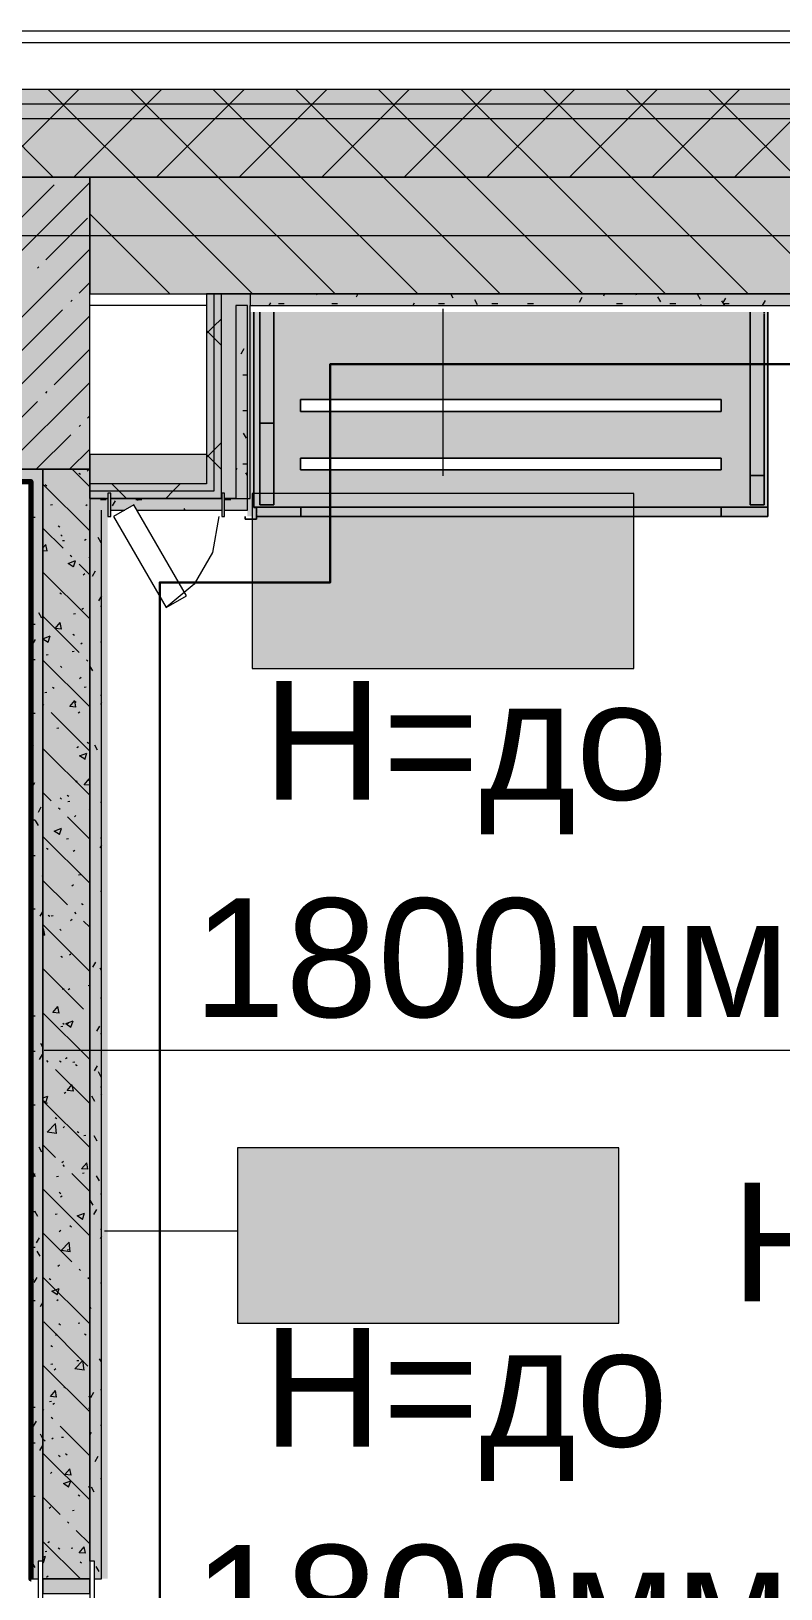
# Model space of a CAD drawing. Header units: millimetres. Extents: x -3817 to 677485, y -22715 to 103890.
# Drawn here: x 408333 to 409616, y 26602 to 29269 of the extents above; entities that cross this region are included whole.
import ezdxf

# ---------------------------------------------------------------- set-up
doc = ezdxf.new("R2010")
doc.units = ezdxf.units.MM
doc.layers.add('PDF _Геометрия', color=7, linetype='Continuous', true_color=0x1d1d1d)
doc.layers.add('PDF _Сплошная заливка', color=7, linetype='Continuous', true_color=0xffffff)
doc.layers.add('PDF _Текст', color=7, linetype='Continuous')
doc.styles.add('PDF GOST-Common', font='arial.ttf')

msp = doc.modelspace()

# ---------------------------------------------------------------- hatches: boundary and pattern name
at = {"layer": 'PDF _Сплошная заливка', "transparency": 33554559}
h = msp.add_hatch(color=256, dxfattribs=at)
h.paths.add_polyline_path([(412423.6, 29119), (412423.6, 29169), (407632.9, 29169), (407632.9, 29119), (412021.4, 29119)], flags=0)
h.paths.add_polyline_path([(405132.9, 29119), (405132.9, 29169), (403622.9, 29169), (403622.9, 29119), (404519.5, 29119)], flags=0)
h.paths.add_polyline_path([(401518.8, 29119), (401522.9, 29119), (401522.9, 29169), (396142.9, 29169), (396142.9, 29119), (400768.6, 29119)], flags=0)
h.paths.add_polyline_path([(392238.1, 29119), (392542.9, 29119), (392542.9, 29169), (391462.9, 29169), (391462.9, 29119)], flags=0)
h.paths.add_polyline_path([(383514.3, 29119), (384442.9, 29119), (384442.9, 29169), (383192.8, 29169), (383192.8, 29119)], flags=0)
h.paths.add_polyline_path([(393442.9, 29119), (395242.9, 29119), (395242.9, 29169), (393442.9, 29169)], flags=0)
h.paths.add_polyline_path([(388322.9, 29119), (388322.9, 29169), (387142.9, 29169), (387142.9, 29119), (388038.1, 29119)], flags=0)
h.paths.add_polyline_path([(376943.2, 29119), (378043.1, 29119), (378043.1, 29169), (376943.2, 29169)], flags=0)
h.paths.add_polyline_path([(376043.2, 29119), (376043.2, 29169), (374789.9, 29169), (374789.9, 29119), (376012.5, 29119)], flags=0)
h.paths.add_polyline_path([(382292.8, 29119), (382292.8, 29169), (381143.1, 29169), (381143.1, 29119), (382013.9, 29119)], flags=0)
h.paths.add_polyline_path([(371511.3, 29119), (371689.9, 29119), (371689.9, 29169), (369292.9, 29169), (369292.9, 29119), (370011, 29119)], flags=0)
h = msp.add_hatch(color=256, dxfattribs=at)
h.paths.add_polyline_path([(412423.6, 29019), (412423.6, 29119), (407632.9, 29119), (407632.9, 29019), (412021.4, 29019)], flags=0)
h.paths.add_polyline_path([(401322.9, 29019), (401522.9, 29019), (401522.9, 29119), (396142.9, 29119), (396142.9, 29019), (400822.9, 29019)], flags=0)
h.paths.add_polyline_path([(404032.9, 29019), (405132.9, 29019), (405132.9, 29119), (403622.9, 29119), (403622.9, 29019), (403769.4, 29019)], flags=0)
h.paths.add_polyline_path([(394042.9, 29019), (395242.9, 29019), (395242.9, 29119), (393442.9, 29119), (393442.9, 29019), (394016.9, 29019)], flags=0)
h.paths.add_polyline_path([(392542.9, 29019), (392542.9, 29119), (391462.9, 29119), (391462.9, 29019), (392516.6, 29019)], flags=0)
h.paths.add_polyline_path([(388038.1, 29019), (388322.9, 29019), (388322.9, 29119), (387142.9, 29119), (387142.9, 29019), (388015.4, 29019)], flags=0)
h.paths.add_polyline_path([(381143.1, 29019), (382292.8, 29019), (382292.8, 29119), (381143.1, 29119)], flags=0)
h.paths.add_polyline_path([(369342.9, 29019), (371689.9, 29019), (371689.9, 29119), (369342.9, 29119)], flags=0)
h.paths.add_polyline_path([(383514.3, 29019), (384442.9, 29019), (384442.9, 29119), (383192.8, 29119), (383192.8, 29019)], flags=0)
h.paths.add_polyline_path([(377647.7, 29019), (378043.1, 29019), (378043.1, 29119), (376943.2, 29119), (376943.2, 29019), (377512.8, 29019)], flags=0)
h.paths.add_polyline_path([(374789.9, 29019), (376043.2, 29019), (376043.2, 29119), (374789.9, 29119)], flags=0)
h = msp.add_hatch(color=256, dxfattribs=at)
h.paths.add_polyline_path([(411482.9, 28819), (411482.9, 29019), (408432.9, 29019), (408432.9, 28819), (411383.6, 28819)], flags=0)
h.paths.add_polyline_path([(404894.6, 28819), (405132.9, 28819), (405132.9, 29019), (404532.9, 29019), (404532.9, 28819), (404872.9, 28819)], flags=0)
h.paths.add_polyline_path([(407632.9, 28819), (407932.9, 28819), (407932.9, 29019), (407632.9, 29019), (407632.9, 28870)], flags=0)
h.paths.add_polyline_path([(400791.9, 28819), (400822.9, 28819), (400822.9, 29019), (398092.9, 29019), (398092.9, 28819), (400768.6, 28819)], flags=0)
h.paths.add_polyline_path([(401322.9, 28819), (401522.9, 28819), (401522.9, 29019), (401322.9, 29019), (401322.9, 28870)], flags=0)
h.paths.add_polyline_path([(397017.7, 28819), (397592.9, 28819), (397592.9, 29019), (396142.9, 29019), (396142.9, 28819)], flags=0)
h.paths.add_polyline_path([(403769.4, 28819), (404032.9, 28819), (404032.9, 29019), (403622.9, 29019), (403622.9, 28819)], flags=0)
h.paths.add_polyline_path([(394042.9, 28819), (395242.9, 28819), (395242.9, 29019), (394042.9, 29019)], flags=0)
h.paths.add_polyline_path([(384442.9, 28819), (384442.9, 29019), (383192.8, 29019), (383192.8, 28819), (383514.3, 28819)], flags=0)
h.paths.add_polyline_path([(392542.9, 28819), (392542.9, 29019), (391442.9, 29019), (391442.9, 28819), (392516.6, 28819)], flags=0)
h.paths.add_polyline_path([(387142.9, 28819), (388342.9, 28819), (388342.9, 29019), (387142.9, 29019)], flags=0)
h.paths.add_polyline_path([(381143.1, 28819), (382292.8, 28819), (382292.8, 29019), (381143.1, 29019)], flags=0)
h.paths.add_polyline_path([(377647.7, 28819), (378043.1, 28819), (378043.1, 29019), (377647.7, 29019)], flags=0)
for points in [[(407932.9, 28519), (408432.9, 28519), (408432.9, 29019), (407932.9, 29019), (407932.9, 28819)], [(410521, 28799), (411363.6, 28799), (411363.6, 28819), (408707.9, 28819), (408707.9, 28799), (409020.7, 28799)], [(408682.9, 28469), (408702.9, 28469), (408702.9, 28799), (408682.9, 28799), (408682.9, 28636.4)], [(408657.9, 28469), (408657.9, 28481.5), (408432.9, 28481.5), (408432.9, 28469), (408463.9, 28470.8), (408463.9, 28478), (408468.9, 28478), (408468.9, 28469), (408645.6, 28469)]]:
    msp.add_hatch(color=256, dxfattribs=at).paths.add_polyline_path(points)
at = {"layer": 'PDF _Сплошная заливка', "true_color": 0xe7e7e7, "transparency": 33554559}
msp.add_hatch(color=254, dxfattribs=at).paths.add_polyline_path([(408707.9, 28469), (408707.9, 28819), (408657.9, 28819), (408658.9, 28478), (408663.9, 28478), (408663.9, 28469)])
at = {"layer": 'PDF _Сплошная заливка', "true_color": 0xeae6de, "transparency": 33554559}
h = msp.add_hatch(color=254, dxfattribs=at)
h.paths.add_polyline_path([(408718.4, 28438), (409594.1, 28438), (409594.1, 28788), (408713.9, 28788), (408713.9, 28453.5), (408718.4, 28453.5), (408718.4, 28438.5)], flags=0)
h.paths.add_polyline_path([(408793.7, 28518), (408793.7, 28538), (409514.1, 28538), (409514.1, 28518), (409020.7, 28518)], flags=0)
h.paths.add_polyline_path([(408793.7, 28618), (408793.7, 28638), (409514.1, 28638), (409514.1, 28618), (409020.7, 28618)], flags=0)
at = {"layer": 'PDF _Сплошная заливка', "transparency": 33554559}
h = msp.add_hatch(color=256, dxfattribs=at)
h.paths.add_polyline_path([(408352.9, 25119), (408351.3, 25489), (408344.9, 25489), (408344.9, 25519), (408332.9, 25519), (408332.9, 25119)], flags=0)
h.paths.add_polyline_path([(408332.9, 26619), (408344.9, 26619), (408344.9, 26649), (408352.9, 26649), (408352.9, 28519), (408332.9, 28519), (408332.9, 27468.4)], flags=0)
h = msp.add_hatch(color=256, dxfattribs=at)
h.paths.add_polyline_path([(408352.9, 25119), (408432.9, 25119), (408432.9, 25519), (408352.9, 25519), (408352.9, 25132.4)], flags=0)
h.paths.add_polyline_path([(408352.9, 26619), (408432.9, 26619), (408432.9, 28519), (408352.9, 28519), (408352.9, 26649)], flags=0)
h = msp.add_hatch(color=256, dxfattribs=at)
h.paths.add_polyline_path([(408463.9, 28449), (408463.9, 28469), (408432.9, 28469), (408432.9, 28449), (408452.9, 28449)], flags=0)
h.paths.add_polyline_path([(408468.9, 28449), (408492.9, 28449), (408508.5, 28458), (408513.7, 28449), (408658.9, 28449), (408658.9, 28469), (408468.9, 28469), (408468.9, 28449.5)], flags=0)
h.paths.add_polyline_path([(408663.9, 28449), (408702.9, 28449), (408702.9, 28469), (408663.9, 28467.3)], flags=0)
h = msp.add_hatch(color=256, dxfattribs=at)
h.paths.add_polyline_path([(408452.9, 25419), (408452.9, 25519), (408440.9, 25519), (408440.4, 25489), (408432.9, 25489), (408432.9, 25419)], flags=0)
h.paths.add_polyline_path([(408452.9, 26619), (408452.9, 28449), (408432.9, 28449), (408432.9, 26649), (408440.9, 26649), (408440.9, 26619)], flags=0)

# ---------------------------------------------------------------- linework, layer by layer
at = {"layer": 'PDF _Геометрия', "color": 9, "lineweight": 9, "true_color": 0xc0c0c0}
for points in [[(412423.6, 29269), (407632.9, 29269)], [(407932.9, 29019), (408432.9, 29019), (408432.9, 28819), (408707.9, 28819), (408632.9, 28819), (408632.9, 28544), (408432.9, 28544), (408432.9, 28469), (408463.9, 28469), (408432.9, 28469), (408432.9, 28519), (408352.9, 28519), (408332.9, 28519), (407632.9, 28519)], [(408632.9, 28799), (408432.9, 28799)], [(408702.9, 28449), (408702.9, 28469), (408702.9, 28799), (408682.9, 28799), (408682.9, 28469), (408663.9, 28469), (408707.9, 28469), (408707.9, 28544), (408707.9, 28799), (411363.6, 28799)], [(408658.9, 28469), (408468.9, 28469), (408657.9, 28469)], [(408440.9, 26619), (408452.9, 26619), (408452.9, 28449)], [(408332.9, 26619), (408344.9, 26619)], [(408352.9, 26619), (408432.9, 26619)]]:
    msp.add_lwpolyline(points, dxfattribs=at)
at = {"layer": 'PDF _Геометрия', "color": 7, "lineweight": 9}
for points in [[(412423.6, 29249), (407632.9, 29249)], [(412423.6, 29169), (407632.9, 29169)], [(412423.6, 29144), (407632.9, 29144)], [(412423.6, 29119), (407632.9, 29119)], [(408645.4, 28819), (408645.4, 28544), (408645.4, 28494), (408645.4, 28481.5), (408432.9, 28481.5)], [(408657.9, 28819), (408657.9, 28544), (408657.9, 28481.5), (408657.9, 28469)], [(408707.9, 28819), (411352.6, 28819)], [(411482.9, 28819), (411383.6, 28819), (411383.6, 27825.2), (411383.6, 28819), (411363.6, 28819), (408707.9, 28819), (408707.9, 28799)], [(409037.8, 28793.5), (409037.8, 28507.6)], [(408632.9, 28544), (408632.9, 28494), (408432.9, 28494)], [(408332.9, 28499), (408332.9, 26619)], [(408432.9, 28469), (408432.9, 28449)], [(408468.9, 28449), (408492.9, 28449)], [(408513.7, 28449), (408658.9, 28449)], [(408663.9, 28449), (408702.9, 28449)], [(408718.4, 28438), (408718.4, 28433.5), (408698.9, 28433.5), (408698.9, 28438), (408698.9, 28433.5), (408718.4, 28433.5), (408718.4, 28453.5), (408713.9, 28453.5)], [(409889.4, 27523.5), (408354.9, 27523.5)], [(408458.4, 27214.8), (408686.1, 27214.8)]]:
    msp.add_lwpolyline(points, dxfattribs=at)
at = {"layer": 'PDF _Геометрия', "lineweight": 9}
for points in [[(408370.2, 29019), (408270.2, 29119), (408220.2, 29169)], [(408264.4, 29019), (408364.4, 29119), (408414.4, 29169)], [(408711.6, 28819), (408511.6, 29019), (408411.6, 29119), (408361.6, 29169)], [(408405.8, 29019), (408505.8, 29119), (408555.8, 29169)], [(408853.1, 28819), (408653.1, 29019), (408553.1, 29119), (408503.1, 29169)], [(408547.3, 29019), (408647.3, 29119), (408697.3, 29169)], [(408994.5, 28819), (408794.5, 29019), (408694.5, 29119), (408644.5, 29169)], [(408688.7, 29019), (408788.7, 29119), (408838.7, 29169)], [(409135.9, 28819), (408935.9, 29019), (408835.9, 29119), (408785.9, 29169)], [(408830.1, 29019), (408930.1, 29119), (408980.1, 29169)], [(409277.3, 28819), (409077.3, 29019), (408977.3, 29119), (408927.3, 29169)], [(408971.5, 29019), (409071.5, 29119), (409121.5, 29169)], [(409418.8, 28819), (409218.8, 29019), (409118.8, 29119), (409068.8, 29169)], [(409113, 29019), (409213, 29119), (409263, 29169)], [(409560.2, 28819), (409360.2, 29019), (409260.2, 29119), (409210.2, 29169)], [(409254.4, 29019), (409354.4, 29119), (409404.4, 29169)], [(409701.6, 28819), (409501.6, 29019), (409401.6, 29119), (409351.6, 29169)], [(409395.8, 29019), (409495.8, 29119), (409545.8, 29169)], [(409843, 28819), (409643, 29019), (409543, 29119), (409493, 29169)], [(409537.2, 29019), (409637.2, 29119), (409687.2, 29169)], [(407942.2, 28519), (408432.9, 29009.7)], [(408300.6, 28934.4), (408371.9, 29005.7)], [(408357.7, 28877.4), (408428.9, 28948.7)], [(408570.2, 28819), (408432.9, 28956.3)], [(408056.3, 28519), (408432.9, 28895.6)], [(408343.4, 28863.1), (408345.8, 28865.5)], [(408414.7, 28820.4), (408432.9, 28838.6)], [(408400.4, 28806.1), (408402.8, 28808.5)], [(408170.3, 28519), (408432.9, 28781.6)], [(408314.9, 28720.6), (408386.2, 28791.9)], [(408632.9, 28751.1), (408645.4, 28763.6), (408657.9, 28776.1)], [(408657.9, 28731.3), (408645.4, 28743.8), (408632.9, 28756.3)], [(408371.9, 28663.6), (408432.9, 28724.5)], [(408284.4, 28519), (408432.9, 28667.5)], [(408357.7, 28649.3), (408360, 28651.7)], [(408272.1, 28563.8), (408343.4, 28635)], [(408414.7, 28592.3), (408417, 28594.6)], [(408428.9, 28606.5), (408432.9, 28610.5)], [(408341.4, 28519), (408400.4, 28578)], [(408398.4, 28519), (408432.9, 28553.5)], [(408632.9, 28538.9), (408645.4, 28551.4), (408657.9, 28563.9)], [(408657.9, 28519.2), (408645.4, 28531.7), (408632.9, 28544.2)], [(408496, 28469), (408483.5, 28481.5), (408471, 28494)], [(408563, 28469), (408575.5, 28481.5), (408588, 28494)]]:
    msp.add_lwpolyline(points, dxfattribs=at)
at = {"layer": 'PDF _Геометрия', "color": 7, "lineweight": 9}
for points in [[(408432.9, 28519), (408432.9, 28819), (408432.9, 29019), (407932.9, 29019), (407932.9, 28819), (407932.9, 28519)], [(411482.9, 29019), (408432.9, 29019)], [(408352.9, 28519), (408352.9, 26649)], [(409364.4, 28477.5), (408711.3, 28477.5), (408711.3, 28177.5), (409364.4, 28177.5)], [(408432.9, 26649), (408432.9, 28449)], [(409339.2, 27356.7), (408686.1, 27356.7), (408686.1, 27056.7), (409339.2, 27056.7)]]:
    msp.add_lwpolyline(points, close=True, dxfattribs=at)
at = {"layer": 'PDF _Геометрия', "color": 253, "lineweight": 9, "true_color": 0xaaaaaa}
for points in [[(407455, 28919), (409482.9, 28919), (411982.9, 28919)], [(408653.9, 28438), (408643, 28376.4), (408611.8, 28322.3), (408563.9, 28282.1)]]:
    msp.add_lwpolyline(points, dxfattribs=at)
at = {"layer": 'PDF _Геометрия', "color": 253, "lineweight": 9, "true_color": 0x9b9b9b}
for points in [[(408821.7, 28819), (408820.9, 28817.6)], [(408892.1, 28819), (408889, 28813.6)], [(408945.8, 28818.7), (408945.6, 28819)], [(409055.5, 28811.6), (409051.2, 28819)], [(409097.1, 28800.5), (409092.1, 28809.2)], [(409275.8, 28813), (409270.8, 28804.3)], [(409314.4, 28819), (409312.4, 28815.5)], [(409369.3, 28816.8), (409368, 28819)], [(409410.9, 28805.6), (409405.9, 28814.3)], [(409478.9, 28809.7), (409473.9, 28818.4)], [(409520.3, 28799), (409515.5, 28807.3)], [(409521.5, 28811.9), (409516.5, 28803.2)], [(409589.6, 28807.8), (409584.5, 28799.1)], [(408710.8, 28799), (408710.3, 28799.9)], [(408742.7, 28804), (408739.8, 28799)], [(408755.9, 28802.4), (408766, 28802.4)], [(408847.4, 28802.4), (408857.4, 28802.4)], [(408988.4, 28803), (408986.1, 28799)], [(409030.3, 28802.4), (409040.3, 28802.4)], [(409121.7, 28802.4), (409131.7, 28802.4)], [(409182.6, 28802.4), (409192.7, 28802.4)], [(409335, 28802.4), (409345.1, 28802.4)], [(409426.5, 28802.4), (409436.5, 28802.4)], [(409479.9, 28800.8), (409478.9, 28799)], [(409517.9, 28802.4), (409528, 28802.4)], [(408697, 28724.9), (408691.9, 28716.1)], [(408695, 28680.4), (408702.9, 28680.4)], [(408695, 28619.5), (408702.9, 28619.5)], [(408701.2, 28571.9), (408696.2, 28580.6)], [(408684.7, 28520.8), (408682.9, 28517.6)], [(408695, 28528), (408702.9, 28528)], [(408702.9, 28507.9), (408700.2, 28512.5)], [(408451.1, 28467.1), (408461.2, 28467.1)], [(408476.5, 28465), (408471.5, 28456.3)], [(408512.1, 28467.1), (408522.1, 28467.1)], [(408516.4, 28465.2), (408514.2, 28469)], [(408664.5, 28467.1), (408674.5, 28467.1)], [(408332.9, 28436.6), (408339.3, 28436.6)], [(408596.1, 28449), (408594.7, 28451.6)], [(408452.5, 28393.1), (408447.4, 28401.8)], [(408442, 28344.2), (408436.9, 28335.4)], [(408452.9, 28302.1), (408448.1, 28293.8)], [(408451.1, 28284.2), (408452.9, 28284.2)], [(408332.9, 28253.7), (408339.3, 28253.7)], [(408351, 28264.1), (408345.9, 28272.8)], [(408339.4, 28227.4), (408334.3, 28218.7)], [(408451.1, 28223.2), (408452.9, 28223.2)], [(408332.9, 28192.8), (408339.3, 28192.8)], [(408438.3, 28173.7), (408433.3, 28182.4)], [(408451.1, 28131.8), (408452.9, 28131.8)], [(408452.9, 28119.2), (408451.1, 28116.1)], [(408332.9, 28101.3), (408339.3, 28101.3)], [(408336.8, 28044.7), (408332.9, 28051.5)], [(408446.5, 28037.7), (408441.4, 28046.4)], [(408338.3, 27981.7), (408333.3, 27973)], [(408349.4, 27940), (408344.4, 27931.3)], [(408451.1, 27948.9), (408452.9, 27948.9)], [(408332.9, 27918.4), (408339.3, 27918.4)], [(408345, 27908.7), (408339.9, 27917.4)], [(408452.9, 27875.4), (408450, 27870.4)], [(408451.1, 27888), (408452.9, 27888)], [(408332.9, 27857.5), (408339.3, 27857.5)], [(408352.9, 27824.1), (408351.5, 27821.7)], [(408451.1, 27796.5), (408452.9, 27796.5)], [(408332.9, 27766), (408339.3, 27766)], [(408352.4, 27762.3), (408347.4, 27753.6)], [(408442.8, 27675), (408437.7, 27666.3)], [(408452.9, 27660.8), (408450.7, 27664.6)], [(408451.1, 27613.6), (408452.9, 27613.6)], [(408332.9, 27583.2), (408339.3, 27583.2)], [(408449.8, 27565.3), (408444.8, 27556.6)], [(408352.9, 27529.2), (408349.2, 27535.6)], [(408451.1, 27552.7), (408452.9, 27552.7)], [(408332.9, 27522.2), (408339.3, 27522.2)], [(408351.3, 27516.6), (408346.3, 27507.9)], [(408445.8, 27497.3), (408440.7, 27488.6)], [(408452.8, 27478.1), (408447.7, 27486.9)], [(408451.1, 27461.2), (408452.9, 27461.2)], [(408452.9, 27448.7), (408451.9, 27446.9)], [(408332.9, 27430.8), (408339.3, 27430.8)], [(408441.6, 27436.5), (408436.6, 27445.2)], [(408445.7, 27368.5), (408440.6, 27377.2)], [(408351.2, 27349.2), (408346.2, 27357.9)], [(408340.1, 27307.5), (408335.1, 27316.2)], [(408339.1, 27312.5), (408334.1, 27303.8)], [(408449.8, 27300.4), (408444.7, 27309.2)], [(408438.6, 27258.8), (408433.6, 27267.5)], [(408451.1, 27278.4), (408452.9, 27278.4)], [(408332.9, 27247.9), (408339.3, 27247.9)], [(408344.2, 27239.5), (408339.1, 27248.2)], [(408444.7, 27251.5), (408439.6, 27242.8)], [(408451.1, 27217.4), (408452.9, 27217.4)], [(408332.9, 27186.9), (408339.3, 27186.9)], [(408346.2, 27202.8), (408341.1, 27194.1)], [(408348.3, 27171.5), (408343.2, 27180.2)], [(408452.9, 27204.8), (408450.8, 27201.2)], [(408337.1, 27129.8), (408332.9, 27137.1)], [(408342.1, 27134.8), (408337, 27126.1)], [(408451.1, 27126), (408452.9, 27126)], [(408332.9, 27095.5), (408339.3, 27095.5)], [(408352.9, 27092.6), (408348.2, 27084.5)], [(408435.6, 27081.1), (408432.9, 27085.8)], [(408452.9, 26990.2), (408449.9, 26995.4)], [(408334.1, 26952.1), (408332.9, 26954.2)], [(408451.1, 26943.1), (408452.9, 26943.1)], [(408332.9, 26912.6), (408339.3, 26912.6)], [(408439.5, 26937.8), (408434.5, 26929.1)], [(408341, 26889.1), (408335.9, 26880.4)], [(408352.9, 26858.6), (408348.4, 26866.4)], [(408435.4, 26869.7), (408432.9, 26865.4)], [(408451.1, 26882.1), (408452.9, 26882.1)], [(408332.9, 26851.6), (408339.3, 26851.6)], [(408352.1, 26847.4), (408347.1, 26838.7)], [(408446.6, 26828.1), (408441.5, 26819.4)], [(408451.1, 26790.7), (408452.9, 26790.7)], [(408332.9, 26760.2), (408339.3, 26760.2)], [(408440.8, 26767.3), (408435.8, 26776.1)], [(408339.3, 26638.3), (408334.3, 26647.1)], [(408449, 26631.3), (408443.9, 26640)]]:
    msp.add_lwpolyline(points, dxfattribs=at)
at = {"layer": 'PDF _Геометрия', "color": 231, "lineweight": 70, "true_color": 0xff80c0}
msp.add_lwpolyline([(406382.9, 20739), (406383.9, 20739), (406383.9, 21039), (406383.9, 21040), (405842.9, 21040), (405841.9, 21040), (405841.9, 20740), (404973.9, 20740), (404973.9, 28798), (407611.9, 28798), (407611.9, 28499), (407611.9, 28498), (408331.9, 28498), (408331.9, 26619), (408332.9, 26619)], dxfattribs=at)
at = {"layer": 'PDF _Геометрия', "color": 253, "lineweight": 9, "true_color": 0xaba79f}
for points in [[(408713.9, 28453.5), (408713.9, 28788)], [(409588, 28785.7), (409588, 28788), (409588, 28785.7)], [(408793.7, 28638), (408793.7, 28636.4)], [(409593.9, 28454), (408713.9, 28454), (409593.9, 28454)], [(409513.9, 28454), (408794.2, 28454), (409513.9, 28454)], [(409593.9, 28438.5), (409593.9, 28454), (409593.9, 28438.5)]]:
    msp.add_lwpolyline(points, dxfattribs=at)
at = {"layer": 'PDF _Геометрия', "color": 8, "lineweight": 9, "true_color": 0x808080}
for points in [[(408713.9, 28788), (408713.9, 28453.5)], [(408793.7, 28636.4), (408793.7, 28618), (409514.1, 28618), (409514.1, 28638), (408793.7, 28638)], [(409593.9, 28438), (408718.4, 28438), (409593.9, 28438)], [(409513.9, 28438), (408794.2, 28438), (409513.9, 28438)]]:
    msp.add_lwpolyline(points, dxfattribs=at)
for points in [[(409594.1, 28438), (408718.4, 28438), (409594.1, 28438), (409594.1, 28788)], [(409514.1, 28638), (409514.1, 28618), (408793.7, 28618), (408793.7, 28638)], [(409514.1, 28538), (409514.1, 28518), (408793.7, 28518), (408793.7, 28538)], [(409514.1, 28538), (408793.7, 28538), (408793.7, 28518), (409514.1, 28518)]]:
    msp.add_lwpolyline(points, close=True, dxfattribs=at)
at = {"layer": 'PDF _Геометрия', "color": 253, "lineweight": 9, "true_color": 0xaba79f}
for points in [[(408724, 28457.9), (408724, 28788), (408724, 28597.9), (408724, 28788)], [(408748, 28457.9), (408748, 28788.1), (408748, 28597.9), (408748, 28788.1)], [(409564, 28507.9), (409564, 28457.9), (409564, 28788)], [(409588, 28507.9), (409588, 28784.2), (409588, 28457.9)], [(408748, 28457.9), (408724, 28457.9)], [(409588, 28457.9), (409564, 28457.9)]]:
    msp.add_lwpolyline(points, close=True, dxfattribs=at)
at = {"layer": 'PDF _Геометрия', "color": 231, "lineweight": 30, "true_color": 0xff80c0}
msp.add_lwpolyline([(410032.9, 26679), (411264.9, 26679), (411264.9, 28699), (408844.9, 28699), (408844.9, 28325.2), (408552.9, 28325.2), (408552.9, 25519), (410032.9, 25519)], close=True, dxfattribs=at)
at = {"layer": 'PDF _Геометрия', "color": 254, "lineweight": 9, "true_color": 0xd5d3cf}
for points in [[(408748, 28597.9), (408724, 28597.9)], [(409588, 28507.9), (409564, 28507.9)], [(408794.2, 28438), (408794.2, 28454)], [(409513.9, 28454), (409513.9, 28438)]]:
    msp.add_lwpolyline(points, close=True, dxfattribs=at)
at = {"layer": 'PDF _Геометрия', "color": 252, "lineweight": 9, "true_color": 0x878787}
for points in [[(408432.9, 28489), (408402.9, 28519)], [(408428.3, 28515.8), (408431, 28517.8)], [(408432.9, 28413.5), (408352.9, 28493.5)], [(408356.9, 28492.5), (408359.7, 28490.7)], [(408414.3, 28512.3), (408417.2, 28510.5)], [(408365.8, 28458), (408369.1, 28458.4)], [(408426.2, 28456.6), (408428.8, 28458.6)], [(408387.2, 28383.8), (408352.9, 28418.1)], [(408379, 28422), (408381.8, 28420.1)], [(408383.4, 28406.7), (408385.9, 28404.5)], [(408352.9, 28384.1), (408357.9, 28390.1)], [(408352.9, 28379.6), (408359.9, 28378.9)], [(408360, 28378.9), (408357.9, 28390)], [(408386.3, 28396.7), (408389.6, 28397.1)], [(408424, 28397.4), (408426.7, 28399.4)], [(408404.8, 28351.6), (408396, 28357.6), (408408.4, 28362.4)], [(408402.3, 28368.7), (408399.7, 28371.2)], [(408404.9, 28351.6), (408408.5, 28362.3)], [(408432.9, 28338.1), (408414.8, 28356.2)], [(408432.9, 28367.4), (408432.1, 28367.5), (408432.9, 28368.3)], [(408432.9, 28262.6), (408352.9, 28342.6)], [(408421.9, 28338.2), (408424.5, 28340.3)], [(408381.8, 28307.2), (408384.7, 28305.4)], [(408419.7, 28279), (408422.4, 28281.1)], [(408414.8, 28205.3), (408352.9, 28267.2)], [(408384.6, 28245.2), (408374, 28246.1), (408382.6, 28256.3)], [(408384.6, 28245.1), (408382.6, 28256.3)], [(408405.1, 28271.2), (408408.4, 28271.7)], [(408352.9, 28228.7), (408365.2, 28233.4)], [(408352.9, 28228.6), (408361.6, 28222.7)], [(408361.6, 28222.6), (408365.2, 28233.4)], [(408403.9, 28236.7), (408406.7, 28234.9)], [(408417.5, 28219.8), (408420.2, 28221.9)], [(408358.3, 28201.1), (408361.6, 28201.5)], [(408402.8, 28207), (408406.1, 28207.4)], [(408432.9, 28111.8), (408352.9, 28191.8)], [(408382.9, 28181.6), (408385.3, 28179.3)], [(408429.9, 28190.2), (408427.4, 28192.7)], [(408369.3, 28145.9), (408372.1, 28144.1)], [(408415.4, 28160.7), (408418, 28162.7)], [(408423.4, 28145.7), (408426.7, 28146.1)], [(408354.5, 28114.8), (408352.9, 28116.4)], [(408356, 28136.8), (408359.3, 28137.3)], [(408409.3, 28111.5), (408398.7, 28112.4), (408407.2, 28122.6)], [(408406.7, 28122), (408409.6, 28120.2)], [(408409.3, 28111.4), (408407.2, 28122.5)], [(408432.9, 28036.4), (408367.1, 28102.2)], [(408413.2, 28101.5), (408415.9, 28103.5)], [(408376.6, 28075.6), (408379.9, 28076)], [(408432.9, 27960.9), (408352.9, 28040.9)], [(408411.1, 28042.3), (408413.7, 28044.3)], [(408424.4, 28022.2), (408415.6, 28028.1), (408428, 28032.9)], [(408424.5, 28022.1), (408428.1, 28032.9)], [(408428.8, 28051.5), (408431.6, 28049.7)], [(408408.9, 27983.1), (408411.5, 27985.1)], [(408432.9, 27977.8), (408423.3, 27978.7), (408431.9, 27988.9)], [(408432.9, 27983.5), (408431.9, 27988.8)], [(408367.1, 27951.3), (408352.9, 27965.5)], [(408382.3, 27956.4), (408384.8, 27954.2)], [(408394.2, 27960.6), (408397, 27958.8)], [(408382.1, 27936.2), (408379.6, 27938.8)], [(408395.3, 27950.1), (408398.7, 27950.5)], [(408431.7, 27936.7), (408432.9, 27935.9)], [(408381.2, 27893.2), (408372.3, 27899.2), (408384.8, 27904)], [(408381.2, 27893.2), (408384.8, 27903.9)], [(408432.9, 27885.5), (408394.7, 27923.7)], [(408406.7, 27923.9), (408409.4, 27925.9)], [(408432.9, 27810), (408352.9, 27890)], [(408393.1, 27885.8), (408396.4, 27886.3)], [(408358.8, 27870.2), (408361.6, 27868.4)], [(408404.6, 27864.7), (408407.2, 27866.7)], [(408413.6, 27824.6), (408417, 27825)], [(408394.7, 27772.8), (408352.9, 27814.6)], [(408402.4, 27805.5), (408405.1, 27807.6)], [(408419.1, 27775.4), (408421.9, 27773.6)], [(408361.7, 27755.5), (408364.5, 27753.7)], [(408366.9, 27754.4), (408370.2, 27754.9)], [(408400.2, 27746.3), (408402.9, 27748.4)], [(408409.8, 27757.7), (408407.3, 27760.2)], [(408432.9, 27734.6), (408422.4, 27745.1)], [(408432.9, 27659.1), (408352.9, 27739.1)], [(408352.9, 27731.6), (408353.7, 27732.5)], [(408352.9, 27721.7), (408355.8, 27721.4)], [(408355.8, 27721.3), (408353.7, 27732.5)], [(408381.8, 27731.3), (408384.3, 27729)], [(408398.1, 27687.1), (408400.7, 27689.2)], [(408432.4, 27699.1), (408432.9, 27699.2)], [(408422.4, 27594.3), (408352.9, 27663.8)], [(408383.7, 27685), (408386.5, 27683.2)], [(408430.1, 27634.8), (408432.9, 27635.2)], [(408385.6, 27629), (408388.9, 27629.4)], [(408395.9, 27628), (408398.6, 27630)], [(408432.9, 27508.3), (408352.9, 27588.3)], [(408380.4, 27587.7), (408369.8, 27588.6), (408378.4, 27598.8)], [(408380.4, 27587.6), (408378.4, 27598.7)], [(408383.3, 27564.7), (408386.7, 27565.2)], [(408386.6, 27570.3), (408389.4, 27568.4)], [(408391.9, 27569.8), (408404.4, 27574.5)], [(408391.9, 27569.8), (408400.8, 27563.8)], [(408393.8, 27568.8), (408396.4, 27570.8)], [(408400.8, 27563.7), (408404.4, 27574.5)], [(408362, 27503.8), (408359.5, 27506.3)], [(408381.3, 27506.1), (408383.8, 27503.9)], [(408391.6, 27509.6), (408394.3, 27511.6)], [(408403.9, 27503.5), (408407.2, 27503.9)], [(408408.6, 27499.7), (408411.5, 27497.9)], [(408432.9, 27432.9), (408374.6, 27491.2)], [(408389.4, 27450.4), (408392.1, 27452.4)], [(408405.1, 27453.9), (408394.5, 27454.9), (408403, 27465.1)], [(408405.1, 27453.9), (408403.1, 27465)], [(408352.9, 27442.4), (408361.1, 27445.6)], [(408352.9, 27438), (408357.5, 27434.9)], [(408432.9, 27357.4), (408352.9, 27437.4)], [(408357.1, 27433.3), (408360.5, 27433.8)], [(408357.5, 27434.8), (408361.2, 27445.5)], [(408376.1, 27381.4), (408360.2, 27383.8), (408374.1, 27398.3)], [(408374, 27408.9), (408376.8, 27407.1)], [(408376.1, 27381.3), (408374.1, 27398.2)], [(408387.3, 27391.2), (408389.9, 27393.2)], [(408411.5, 27385), (408414.3, 27383.2)], [(408422.6, 27378), (408426, 27378.4)], [(408374.6, 27340.3), (408352.9, 27362)], [(408385.1, 27332), (408387.8, 27334.1)], [(408389.7, 27325.2), (408387.2, 27327.7)], [(408432.9, 27282), (408402.3, 27312.7)], [(408429.8, 27320.2), (408419.1, 27321.1), (408427.7, 27331.3)], [(408420.4, 27313.7), (408423.7, 27314.2)], [(408429.8, 27320.1), (408427.7, 27331.3)], [(408432.9, 27206.5), (408352.9, 27286.5)], [(408375.9, 27307.9), (408379.2, 27308.3)], [(408380.8, 27281), (408383.2, 27278.7)], [(408382.9, 27272.8), (408385.6, 27274.9)], [(408373.6, 27243.6), (408376.9, 27244)], [(408420.4, 27234.4), (408411.6, 27240.3), (408424, 27245.1)], [(408420.4, 27234.3), (408424, 27245)], [(408402.3, 27161.8), (408352.9, 27211.2)], [(408380.8, 27213.6), (408383.4, 27215.7)], [(408398.9, 27223.7), (408401.8, 27221.8)], [(408399.6, 27178.7), (408383.8, 27181.2), (408397.7, 27195.6)], [(408394.2, 27182.3), (408397.5, 27182.8)], [(408399.6, 27178.7), (408397.7, 27195.6)], [(408378.6, 27154.4), (408381.3, 27156.5)], [(408432.9, 27055.7), (408352.9, 27135.7)], [(408363.6, 27133.3), (408366.4, 27131.5)], [(408417.3, 27146.7), (408414.8, 27149.2)], [(408432.9, 27131.2), (408429.9, 27134.1)], [(408377.1, 27105.4), (408368.3, 27111.4), (408380.7, 27116.2)], [(408377.2, 27105.4), (408380.8, 27116.1)], [(408376.5, 27095.3), (408379.1, 27097.3)], [(408429.9, 26983.3), (408354.5, 27058.7)], [(408380.2, 27055.9), (408382.7, 27053.6)], [(408412.9, 27056.9), (408416.2, 27057.3)], [(408374.3, 27036.1), (408377, 27038.1)], [(408423.8, 27038.4), (408426.7, 27036.6)], [(408366.4, 27018.5), (408369.2, 27016.7)], [(408423.2, 26976.1), (408407.4, 26978.6), (408421.2, 26993)], [(408410.7, 26992.6), (408414, 26993)], [(408423.2, 26976.1), (408421.3, 26992.9)], [(408432.9, 26904.8), (408352.9, 26984.8)], [(408366.1, 26986.7), (408369.5, 26987.2)], [(408372.1, 26976.9), (408374.8, 26978.9)], [(408376.3, 26930.1), (408365.6, 26931), (408374.2, 26941.3)], [(408376.3, 26930.1), (408374.2, 26941.2)], [(408388.5, 26948), (408391.3, 26946.2)], [(408363.9, 26922.5), (408367.2, 26922.9)], [(408370, 26917.7), (408372.6, 26919.7)], [(408431.2, 26931.3), (408432.9, 26931.6)], [(408354.5, 26907.8), (408352.9, 26909.4)], [(408369.6, 26892.7), (408367.1, 26895.3)], [(408432.9, 26909.7), (408431.2, 26910.9), (408432.9, 26911.5)], [(408367.8, 26858.5), (408370.5, 26860.5)], [(408432.9, 26829.4), (408382.1, 26880.2)], [(408384.4, 26861.2), (408387.8, 26861.6)], [(408432.9, 26753.9), (408352.9, 26833.9)], [(408353.8, 26857.2), (408356.7, 26855.4)], [(408391.3, 26833.3), (408394.2, 26831.5)], [(408379.7, 26830.7), (408382.2, 26828.4)], [(408400.9, 26796.4), (408390.3, 26797.3), (408398.9, 26807.5)], [(408400.9, 26796.3), (408398.9, 26807.5)], [(408365.6, 26799.3), (408368.3, 26801.4)], [(408396.7, 26776), (408387.9, 26781.9), (408400.3, 26786.7)], [(408396.8, 26775.9), (408400.4, 26786.7)], [(408382.1, 26729.3), (408352.9, 26758.6)], [(408413.4, 26762.8), (408416.2, 26761)], [(408432.9, 26775.6), (408431, 26775.9), (408432.9, 26778)], [(408363.5, 26740.1), (408366.1, 26742.2)], [(408403.2, 26735.7), (408406.5, 26736.2)], [(408397.2, 26714.2), (408394.7, 26716.7)], [(408432.9, 26678.6), (408409.8, 26701.6)], [(408417, 26619), (408352.9, 26683.1)], [(408361.3, 26680.9), (408364, 26683)], [(408425.6, 26662.6), (408415, 26663.6), (408423.5, 26673.8)], [(408425.6, 26662.6), (408423.6, 26673.7)], [(408352.9, 26656.2), (408357.1, 26657.8)], [(408352.9, 26647.4), (408353.5, 26647)], [(408353.5, 26647), (408357.1, 26657.7)], [(408356.4, 26665.6), (408359.7, 26666)], [(408378.8, 26671.9), (408381.6, 26670.1)], [(408400.9, 26671.5), (408404.2, 26671.9)], [(408416.3, 26648), (408419.1, 26646.2)], [(408359.2, 26621.7), (408361.8, 26623.8)]]:
    msp.add_lwpolyline(points, dxfattribs=at)
at = {"layer": 'PDF _Геометрия', "color": 231, "lineweight": 9, "true_color": 0xff80c0}
msp.add_lwpolyline([(408332.9, 26619), (408332.9, 28499), (408331.9, 28499), (407612.9, 28499)], dxfattribs=at)
at = {"layer": 'PDF _Геометрия', "color": 253, "lineweight": 13, "true_color": 0xaaaaaa}
for points in [[(408468.9, 28478), (408463.9, 28478), (408463.9, 28438), (408468.9, 28438)], [(408658.9, 28478), (408658.9, 28438), (408663.9, 28438), (408663.9, 28478)], [(408563.9, 28282.1), (408598.5, 28302.1), (408508.5, 28458), (408473.9, 28438)], [(408352.9, 26579), (408352.9, 26649), (408344.9, 26649), (408344.9, 26579)], [(408440.9, 26579), (408440.9, 26649), (408432.9, 26649), (408432.9, 26579)], [(408432.9, 26594), (408432.9, 26619), (408352.9, 26619), (408352.9, 26594)]]:
    msp.add_lwpolyline(points, close=True, dxfattribs=at)
at = {"layer": 'PDF _Геометрия', "color": 253, "lineweight": 9, "true_color": 0xb5b3af}
for points in [[(408713.9, 28453.5), (408718.4, 28453.5), (408718.4, 28443.7)], [(408718.4, 28442.5), (408718.4, 28438.5)]]:
    msp.add_lwpolyline(points, dxfattribs=at)
at = {"layer": 'PDF _Сплошная заливка', "lineweight": 35, "transparency": 33554559}
for points in [[(408645.4, 28494), (408645.4, 28819), (408632.9, 28494), (408632.9, 28819)], [(408657.9, 28481.5), (408657.9, 28819), (408645.6, 28481.5), (408645.4, 28819)], [(407612.9, 28499), (408332.9, 28499), (407612.9, 28519), (408332.9, 28519)], [(408645.4, 28481.5), (408645.4, 28494), (408432.9, 28481.5), (408432.9, 28494)], [(408463.9, 28438), (408468.9, 28438), (408463.9, 28478), (408468.9, 28478)], [(408658.9, 28438), (408663.9, 28438), (408658.9, 28478), (408663.9, 28478)], [(408432.9, 26594), (408432.9, 26619), (408352.9, 26594), (408352.9, 26619)]]:
    msp.add_solid(points, dxfattribs=at)
at = {"layer": 'PDF _Сплошная заливка', "color": 135, "lineweight": 35, "true_color": 0x3f92ba, "transparency": 33554559}
for points in [[(408713.9, 28438), (408713.9, 28788), (408702.9, 28438), (408702.9, 28788)], [(408463.9, 26619), (408463.9, 28449), (408452.9, 26619), (408452.9, 28449)]]:
    msp.add_solid(points, dxfattribs=at)
at = {"layer": 'PDF _Сплошная заливка', "color": 254, "lineweight": 35, "true_color": 0xe7e7e7, "transparency": 33554559}
msp.add_solid([(408432.9, 28494), (408632.9, 28494), (408432.9, 28544), (408632.9, 28544)], dxfattribs=at)
at = {"layer": 'PDF _Сплошная заливка', "lineweight": 9, "transparency": 33554559}
for points in [[(409364.4, 28477.5), (408711.3, 28477.5), (409364.4, 28177.5), (408711.3, 28177.5)], [(409339.2, 27356.7), (408686.1, 27356.7), (409339.2, 27056.7), (408686.1, 27056.7)]]:
    msp.add_solid(points, dxfattribs=at)

# ---------------------------------------------------------------- texts
at = {"layer": 'PDF _Текст', "color": 250, "true_color": 0x3c3c3c, "char_height": 203.2, "attachment_point": 4, "style": 'PDF GOST-Common'}
for s, insert in [('Н=до', (408729.2, 28025)), ('1800мм', (408610.1, 27681)), ('Н=от 1800мм', (409530.9, 27194.2)), ('Н=до', (408729.2, 26917.5)), ('1800мм', (408610.1, 26573.6))]:
    msp.add_mtext(s, dxfattribs=dict(at, insert=insert))

doc.saveas('drawing.dxf')
